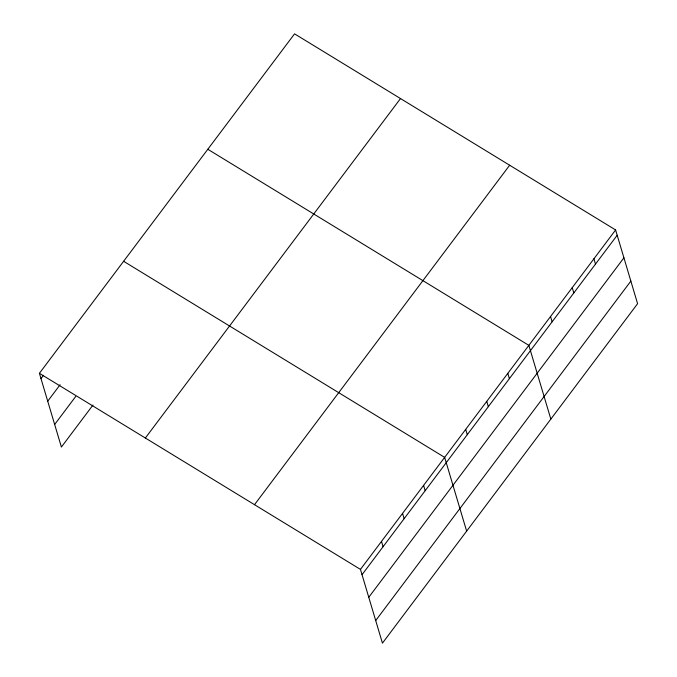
<?xml version="1.0" encoding="UTF-8"?>
<svg xmlns="http://www.w3.org/2000/svg" width="677" height="677" viewBox="0 0 677 677"><rect width="100%" height="100%" fill="white"/><g stroke="black" fill="none" stroke-linecap="round" stroke-linejoin="round"><path stroke-width="1.02" d="M39.41 373.315L294.563 33.85L615.605 229.943L637.59 303.685L382.437 643.15L360.452 569.399L39.41 373.315L61.395 447.057L92.969 405.049M40.992 378.612L43.472 375.32M47.728 401.199L60.109 384.731M54.668 424.471L75.714 396.468M145.352 438.019L400.505 98.563M254.51 504.695L509.663 165.23M360.452 569.399L615.605 229.943M362.034 574.705L617.187 235.241M368.77 597.292L623.915 257.827M375.701 620.564L630.854 281.099M207.814 149.27L528.855 345.355L550.841 419.105M123.612 261.288L444.654 457.381L466.639 531.123M593.915 258.792L595.498 264.098M572.226 287.649L573.808 292.946M550.536 316.506L552.119 321.803M507.801 373.365L509.383 378.663M486.755 401.368L488.337 406.674M465.7 429.37L467.282 434.676M423.607 485.384L425.181 490.69M402.553 513.394L404.135 518.692M381.506 541.397L383.08 546.703"/></g></svg>
